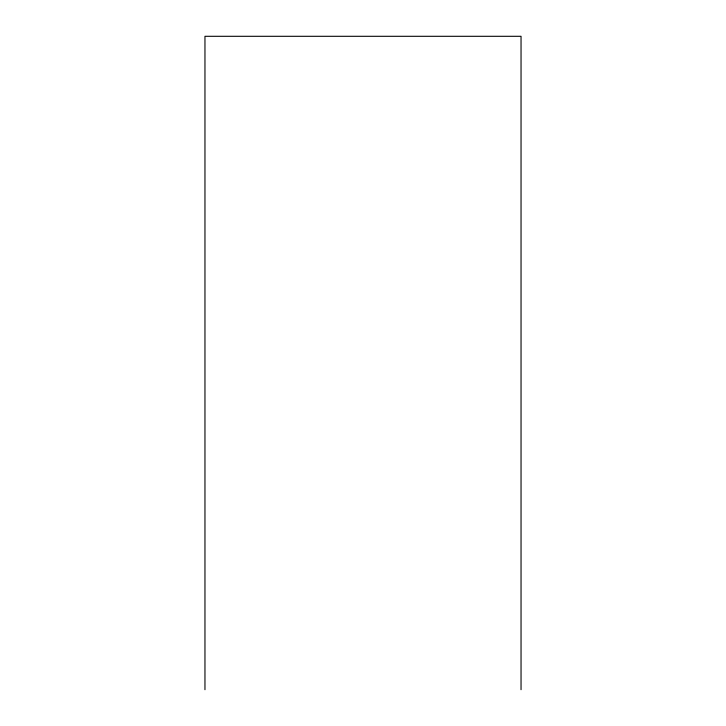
<?xml version="1.0" encoding="UTF-8"?>
<svg xmlns="http://www.w3.org/2000/svg" width="726" height="726" viewBox="0 0 726 726"><rect width="100%" height="100%" fill="white"/><g stroke="black" fill="none" stroke-linecap="round" stroke-linejoin="round"><path stroke-width="1.09" d="M521.041 689.7L521.041 36.3L204.959 36.3L204.959 689.7"/></g></svg>
